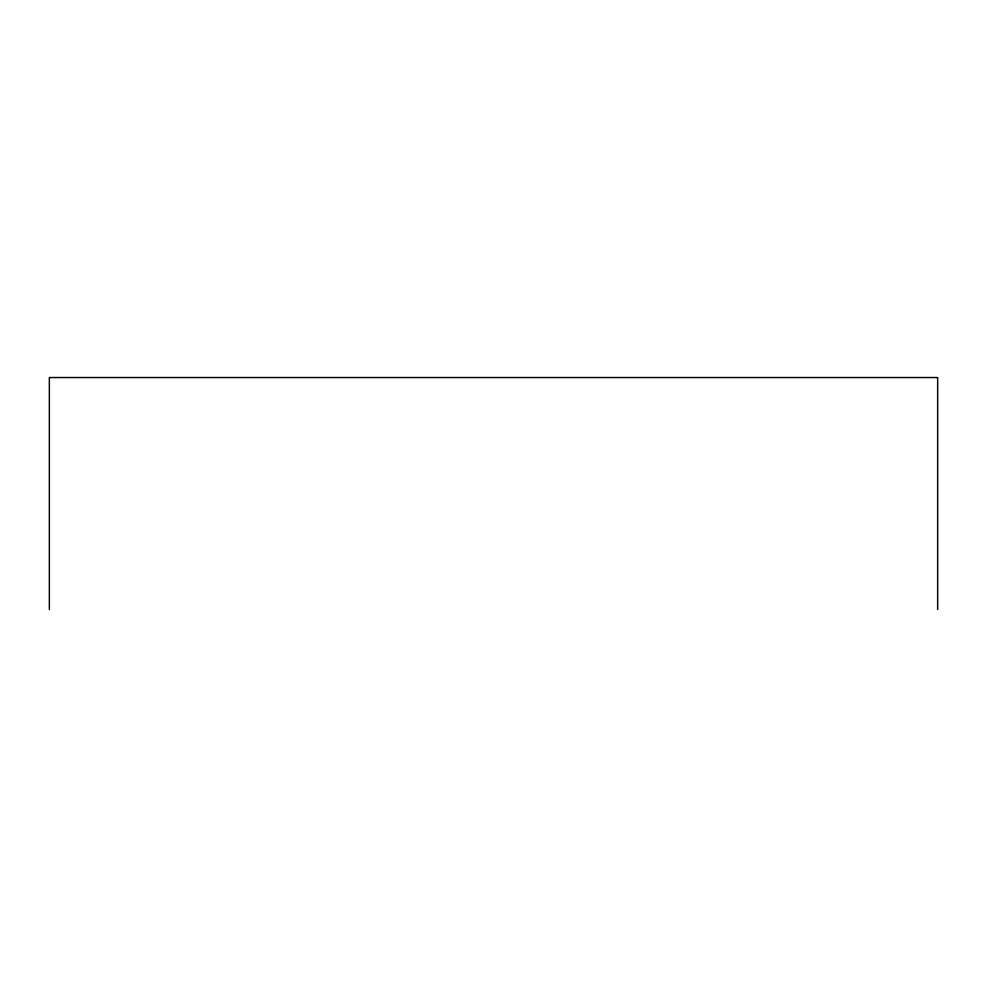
<?xml version="1.0" encoding="UTF-8"?>
<svg xmlns="http://www.w3.org/2000/svg" width="987" height="987" viewBox="0 0 987 987"><rect width="100%" height="100%" fill="white"/><g stroke="black" fill="none" stroke-linecap="round" stroke-linejoin="round"><path stroke-width="1.48" d="M937.65 609.46L937.65 377.54L49.35 377.54L49.35 609.46"/></g></svg>
